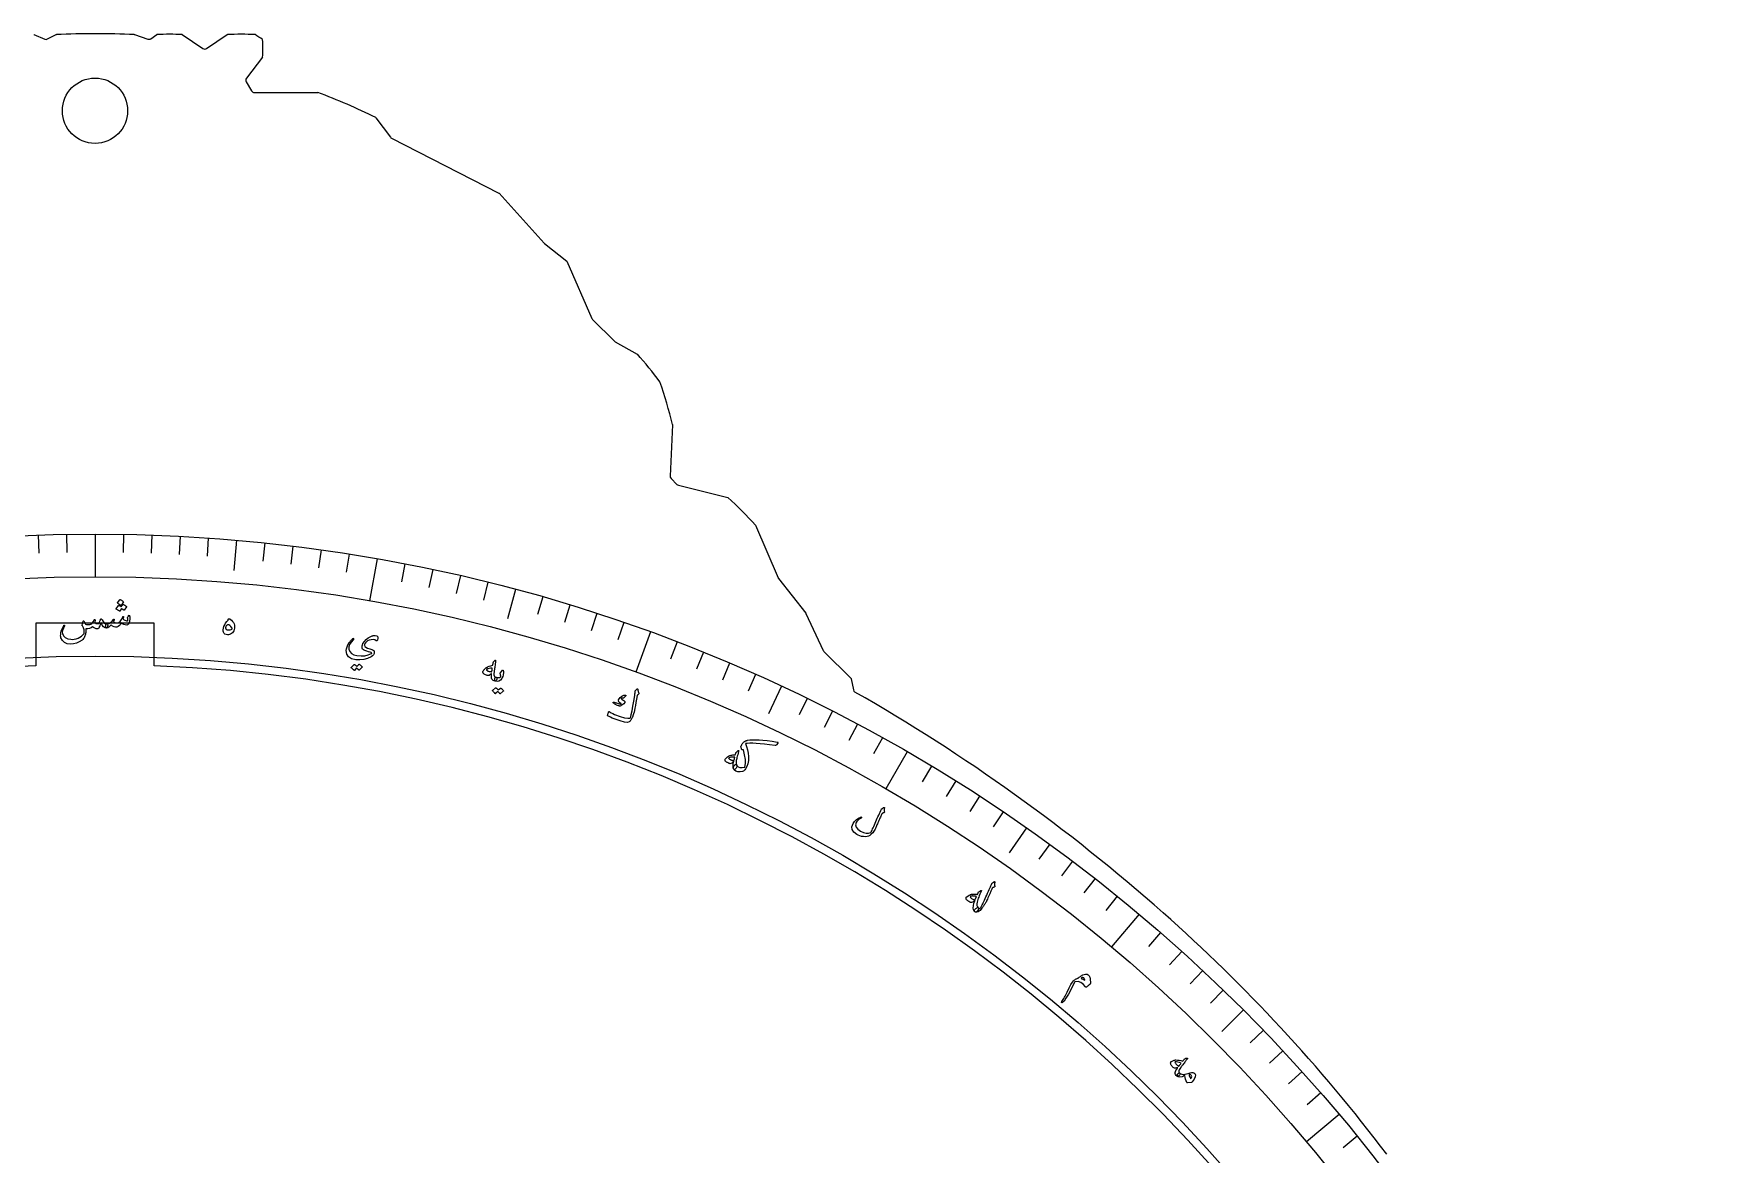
# Model space of a CAD drawing. Header units: millimetres. Extents: x -76 to 76, y -76 to 98.
# Drawn here: x -2.8 to 75.1, y 46.4 to 98.2 of the extents above; entities that cross this region are included whole.
import ezdxf

# ---------------------------------------------------------------- set-up
doc = ezdxf.new("R2010")
doc.units = ezdxf.units.MM
for name, color, linetype in [('CUT_INNER', 6, 'Continuous'), ('CUT_OUTER', 1, 'Continuous'), ('ENGRAVE', 7, 'Continuous'), ('ENGRAVE_FINE', 8, 'Continuous'), ('TEXT', 5, 'Continuous')]:
    doc.layers.add(name, color=color, linetype=linetype)

msp = doc.modelspace()

# ---------------------------------------------------------------- linework, layer by layer
at = {"layer": 'CUT_INNER'}
for points in [[(2.7425, 70.9945), (-2.7425, 70.9945), (-2.7425, 69.0277)], [(2.7425, 69.0277), (2.7425, 70.9945)]]:
    msp.add_lwpolyline(points, dxfattribs=at)
msp.add_circle((0, 94.6813), 1.51, dxfattribs=at)
for centre, radius, start, end in [((0.0001, -0.0002), 69.0824, 92.275255, 358.242372), ((0.0006, 0.0002), 69.0819, 358.241997, 87.725273)]:
    msp.add_arc(centre, radius, start, end, dxfattribs=at)
at = {"layer": 'CUT_OUTER'}
for points in [[(-2.8343, 98.2012), (-2.831, 98.2), (-2.3147, 97.9938)], [(-2.192, 97.9989), (-1.7902, 98.1998), (-1.787, 98.2012)], [(1.818, 98.2011), (1.8219, 98.2001), (2.4468, 97.992)], [(2.5774, 98.0095), (2.8622, 98.1993), (2.8653, 98.2012)], [(4.0279, 98.2012), (4.031, 98.1993), (4.9919, 97.5585)], [(5.1583, 97.5585), (6.1185, 98.1993), (6.1216, 98.2012)], [(7.7499, 97.1542), (7.7479, 97.1514), (6.9992, 96.1888)], [(6.989, 96.0196), (7.2413, 95.5985)], [(7.37, 95.5256), (10.3049, 95.5256), (10.3087, 95.5254)], [(12.9836, 94.3628), (12.9861, 94.3598), (13.6613, 93.4605)], [(13.7129, 93.417), (18.6802, 90.8749), (18.6831, 90.8732), (18.6855, 90.8708), (20.7679, 88.557), (20.7772, 88.5476), (20.7873, 88.539), (21.8203, 87.7356), (21.8231, 87.7331), (21.8248, 87.7298), (22.9754, 85.0844)], [(23.0068, 85.0382), (24.0183, 84.026)], [(24.0516, 84.0009), (25.0772, 83.4315), (25.0802, 83.4296)], [(26.7086, 80.1734), (26.7087, 80.1693), (26.5958, 77.7965)], [(26.6395, 77.6834), (26.912, 77.4108)], [(26.9817, 77.3714), (29.2643, 76.8009), (29.2675, 76.8)], [(30.5464, 75.5203), (30.5479, 75.5171), (31.586, 73.096)], [(31.6059, 73.0625), (32.87, 71.4536), (32.8725, 71.4501), (32.8745, 71.4463), (33.6762, 69.7293)], [(33.706, 69.6867), (34.9637, 68.4282), (34.9662, 68.4256), (34.967, 68.422), (35.0701, 67.9068)]]:
    msp.add_lwpolyline(points, dxfattribs=at)
for centre, radius, start, end in [((0.0149, 59.0629), 39.1797, 87.362204, 92.63603), ((6.7614, 85.2024), 13.0145, 87.182148, 92.817879), ((-2.259, 98.1331), 0.15, 248.22422, 296.565051), ((2.4942, 98.1343), 0.15, 251.583636, 303.690068), ((3.4466, 86.3846), 11.8309, 87.183704, 92.816287), ((5.0751, 97.6833), 0.15, 236.300401, 303.718677), ((5.2259, 94.5604), 4.2411, 53.478201, 59.141933), ((-0.4968, 97.5613), 8.2568, 357.173706, 2.827973), ((7.1177, 96.0967), 0.15, 142.125016, 210.93096), ((7.37, 95.6756), 0.15, 210.93096, 270), ((0.3287, 68.9067), 28.4281, 63.566824, 69.447768), ((13.7813, 93.5505), 0.15, 216.89965, 242.897752), ((23.1129, 85.1442), 0.15, 203.506252, 224.979338), ((24.1244, 84.132), 0.15, 224.979338, 240.962936), ((12.124, 71.768), 17.4315, 36.554515, 41.989886), ((6.6655, 75.3452), 20.6165, 13.544099, 19.272729), ((26.7456, 77.7894), 0.15, 177.275371, 225), ((27.0181, 77.5169), 0.15, 225, 255.968132), ((15.7479, 62.0097), 20.0383, 42.395131, 47.569958), ((31.7238, 73.1552), 0.15, 203.20714, 218.157227), ((33.8121, 69.7927), 0.15, 205.027751, 224.983094), ((35.2172, 67.9362), 0.15, 191.309932, 237.357677), ((-7.0963, -6.2523), 85.2572, 48.504522, 60.306871), ((-1.5249, 0.0279), 76.8619, 37.1459, 48.513491)]:
    msp.add_arc(centre, radius, start, end, dxfattribs=at)
at = {"layer": 'ENGRAVE'}
for points in [[(0, 75.1149), (0, 73.1384)], [(6.5467, 74.8291), (6.4236, 73.4226)], [(13.0436, 73.9738), (12.7003, 72.0272)], [(19.4412, 72.5555), (19.0758, 71.1917)], [(25.6908, 70.585), (25.0148, 68.7276)], [(31.7449, 68.0773), (31.1483, 66.7977)], [(37.5575, 65.0515), (36.5692, 63.3397)], [(43.0842, 61.5306), (42.2744, 60.374)], [(48.283, 57.5414), (47.0124, 56.0272)], [(53.1143, 53.1143), (52.116, 52.116)], [(57.5414, 48.283), (56.0272, 47.0124)]]:
    msp.add_lwpolyline(points, dxfattribs=at)
for radius in [75.1149, 73.1384, 69.4676]:
    msp.add_circle((0, 0), radius, dxfattribs=at)
at = {"layer": 'ENGRAVE_FINE'}
for points in [[(-2.6215, 75.0692), (-2.5919, 74.2226)], [(-1.3109, 75.1035), (-1.2962, 74.2565)], [(1.3109, 75.1035), (1.2962, 74.2565)], [(2.6215, 75.0692), (2.5919, 74.2226)], [(3.9312, 75.012), (3.8869, 74.1661)], [(5.2398, 74.932), (5.1807, 74.0869)], [(7.8517, 74.7035), (7.7631, 73.861)], [(9.1542, 74.5551), (9.051, 73.7143)], [(10.454, 74.3839), (10.3361, 73.5451)], [(11.7506, 74.1902), (11.618, 73.3535)], [(14.3326, 73.7349), (14.171, 72.9033)], [(15.6173, 73.4735), (15.4412, 72.6449)], [(16.8972, 73.1898), (16.7066, 72.3644)], [(18.172, 72.8837), (17.967, 72.0618)], [(20.7045, 72.2051), (20.471, 71.3908)], [(21.9615, 71.8328), (21.7138, 71.0227)], [(23.2118, 71.4386), (22.95, 70.6329)], [(24.455, 71.0226), (24.1792, 70.2216)], [(26.9188, 70.1258), (26.6152, 69.335)], [(28.1386, 69.6454), (27.8212, 68.8599)], [(29.3497, 69.1437), (29.0188, 68.3639)], [(30.552, 68.6209), (30.2075, 67.847)], [(32.9282, 67.5129), (32.5569, 66.7515)], [(34.1015, 66.9279), (33.7169, 66.1731)], [(35.2643, 66.3226), (34.8666, 65.5746)], [(36.4165, 65.697), (36.0058, 64.9561)], [(38.6871, 64.3861), (38.2508, 63.66)], [(39.8049, 63.7011), (39.356, 62.9827)], [(40.9105, 62.9967), (40.4492, 62.2863)], [(42.0037, 62.2731), (41.53, 61.5708)], [(44.1515, 60.7693), (43.6535, 60.0839)], [(45.2053, 59.9895), (44.6955, 59.3129)], [(46.2454, 59.1914), (45.7238, 58.5239)], [(47.2714, 58.3753), (46.7383, 57.717)], [(49.2798, 56.69), (48.7241, 56.0507)], [(50.2617, 55.8213), (49.6949, 55.1918)], [(51.2283, 54.9356), (50.6505, 54.3161)], [(52.1792, 54.0332), (51.5908, 53.4238)], [(54.0332, 52.1792), (53.4238, 51.5908)], [(54.9356, 51.2283), (54.3161, 50.6505)], [(55.8213, 50.2617), (55.1918, 49.6949)], [(56.69, 49.2798), (56.0507, 48.7241)], [(58.3753, 47.2714), (57.717, 46.7383)]]:
    msp.add_lwpolyline(points, dxfattribs=at)
at = {"layer": 'TEXT'}
for points in [[(1.2848, 71.8555), (1.2875, 71.8581), (1.2912, 71.8597), (1.296, 71.8601), (1.3019, 71.8595), (1.3227, 71.8513), (1.3429, 71.8423), (1.3624, 71.8326), (1.3812, 71.8221), (1.3994, 71.8106), (1.4172, 71.7981), (1.4346, 71.7846), (1.4515, 71.77), (1.4548, 71.7656), (1.4561, 71.7609), (1.4556, 71.7561), (1.4533, 71.751), (1.3481, 71.5925), (1.3452, 71.5904), (1.3411, 71.5905), (1.3357, 71.5927), (1.329, 71.5971), (1.3246, 71.6001), (1.3177, 71.6047), (1.3083, 71.6109), (1.2965, 71.6188), (1.2821, 71.6282), (1.2652, 71.6389), (1.2458, 71.651), (1.2239, 71.6644), (1.1476, 71.5474), (1.1438, 71.5446), (1.139, 71.5444), (1.1332, 71.5469), (1.1264, 71.552), (1.1205, 71.5563), (1.1112, 71.5628), (1.0984, 71.5714), (1.0823, 71.5822), (1.0624, 71.5952), (1.0386, 71.6103), (1.0108, 71.6276), (0.9791, 71.6471), (0.9758, 71.6503), (0.9744, 71.6535), (0.9748, 71.6566), (0.9771, 71.6598), (1.0836, 71.8103), (1.0863, 71.8129), (1.0901, 71.8144), (1.0949, 71.8149), (1.1007, 71.8143), (1.1155, 71.8085), (1.1301, 71.8024), (1.1446, 71.7959), (1.1589, 71.7891), (1.173, 71.7816), (1.1866, 71.7736), (1.1999, 71.7648), (1.2127, 71.7554)], [(1.1411, 72.0776), (1.1438, 72.0802), (1.1476, 72.0817), (1.1524, 72.0822), (1.1583, 72.0816), (1.1792, 72.0734), (1.1995, 72.0645), (1.219, 72.0548), (1.2379, 72.0443), (1.2562, 72.0329), (1.2741, 72.0205), (1.2915, 72.007), (1.3086, 71.9924), (1.3128, 71.9872), (1.3148, 71.9822), (1.3147, 71.9776), (1.3125, 71.9733), (1.2073, 71.8147), (1.2035, 71.8118), (1.1987, 71.8116), (1.1929, 71.8141), (1.1861, 71.8192), (1.1801, 71.8236), (1.1708, 71.83), (1.158, 71.8387), (1.1418, 71.8495), (1.1218, 71.8625), (1.0979, 71.8777), (1.0701, 71.895), (1.0382, 71.9144), (1.034, 71.9177), (1.0319, 71.9209), (1.0319, 71.924), (1.0341, 71.9272)], [(0.2481, 71.155), (0.2522, 71.1657), (0.2582, 71.1745), (0.266, 71.1815), (0.2757, 71.1866), (0.2882, 71.1885), (0.3005, 71.1838), (0.3124, 71.1726), (0.3241, 71.1547), (0.3759, 71.0677), (0.4288, 71.0058), (0.4828, 70.9689), (0.538, 70.957), (0.5645, 70.9502), (0.5809, 70.9282), (0.5872, 70.8909), (0.5833, 70.8384), (0.5762, 70.8071), (0.5661, 70.7847), (0.5528, 70.7713), (0.5365, 70.767), (0.4625, 70.7824), (0.3956, 70.8276), (0.336, 70.9024), (0.2834, 71.0071), (0.2791, 71.0164), (0.2745, 71.0192), (0.2696, 71.0154), (0.2644, 71.005), (0.2395, 70.9272), (0.2182, 70.8648), (0.2003, 70.8176), (0.1859, 70.7857), (0.1715, 70.7626), (0.1538, 70.7462), (0.1326, 70.7363), (0.1081, 70.733), (0.0483, 70.7383), (-0.0094, 70.7558), (-0.0651, 70.7857), (-0.1187, 70.828), (-0.179, 70.7749), (-0.2487, 70.7401), (-0.3279, 70.7237), (-0.4166, 70.7256), (-0.4191, 70.6701), (-0.4233, 70.6178), (-0.429, 70.5687), (-0.4363, 70.5227), (-0.4452, 70.4798), (-0.4557, 70.4397), (-0.4677, 70.4026), (-0.4813, 70.3683), (-0.5034, 70.3226), (-0.5308, 70.2808), (-0.5633, 70.243), (-0.601, 70.209), (-0.7255, 70.126), (-0.8545, 70.067), (-0.9884, 70.032), (-1.1273, 70.0209), (-1.2869, 70.0407), (-1.4145, 70.0954), (-1.5104, 70.1852), (-1.5744, 70.3101), (-1.5845, 70.3543), (-1.588, 70.4075), (-1.585, 70.4694), (-1.5753, 70.5403), (-1.5577, 70.6184), (-1.5307, 70.7023), (-1.4943, 70.7919), (-1.4484, 70.8873), (-1.4442, 70.8938), (-1.4397, 70.8985), (-1.4349, 70.9014), (-1.4298, 70.9024), (-1.4229, 70.9019), (-1.4171, 70.9), (-1.4123, 70.8968), (-1.4085, 70.8923), (-1.4061, 70.8869), (-1.4051, 70.8813), (-1.4058, 70.8753), (-1.4081, 70.8691), (-1.4613, 70.7546), (-1.4956, 70.6587), (-1.5112, 70.5814), (-1.5079, 70.5227), (-1.4599, 70.4142), (-1.3776, 70.3322), (-1.261, 70.2765), (-1.11, 70.2471), (-1.0356, 70.2454), (-0.9564, 70.2547), (-0.8723, 70.275), (-0.7834, 70.3064), (-0.6944, 70.348), (-0.6183, 70.3968), (-0.5553, 70.4527), (-0.5053, 70.5159), (-0.4935, 70.5997), (-0.5029, 70.6859), (-0.5336, 70.7747), (-0.5856, 70.8658), (-0.5909, 70.8762), (-0.5937, 70.8864), (-0.5942, 70.8963), (-0.5923, 70.9059), (-0.5452, 71.0816), (-0.5385, 71.0974), (-0.5306, 71.1049), (-0.5217, 71.1039), (-0.5116, 71.0945), (-0.498, 71.069), (-0.4848, 71.0408), (-0.4723, 71.01), (-0.4602, 70.9766), (-0.4382, 70.9481), (-0.3936, 70.9321), (-0.3265, 70.9286), (-0.2368, 70.9375), (-0.1883, 70.9516), (-0.1458, 70.9763), (-0.1094, 71.0119), (-0.0791, 71.0583), (-0.075, 71.0648), (-0.0712, 71.0717), (-0.0676, 71.0791), (-0.0643, 71.0868), (-0.0612, 71.0948), (-0.058, 71.1029), (-0.0549, 71.1111), (-0.0517, 71.1195), (-0.0452, 71.1354), (-0.0385, 71.147), (-0.0315, 71.1544), (-0.0243, 71.1575), (-0.0179, 71.1577), (-0.0116, 71.156), (-0.0053, 71.1524), (0.0011, 71.147), (0.0063, 71.1413), (0.0095, 71.1348), (0.0106, 71.1276), (0.0095, 71.1195), (-0.0116, 71.0583), (-0.0142, 71.0397), (-0.0116, 71.024), (-0.0037, 71.0112), (0.0095, 71.0013), (0.0509, 70.9824), (0.0932, 70.9722), (0.1362, 70.9707), (0.1801, 70.9778), (0.1946, 70.9913), (0.2108, 71.0253), (0.2286, 71.0798), (0.2481, 71.155)], [(1.5681, 71.3536), (1.5728, 71.3567), (1.5782, 71.3555), (1.5843, 71.3501), (1.5911, 71.3404), (1.5983, 71.3241), (1.6034, 71.3011), (1.6066, 71.2711), (1.6078, 71.2344), (1.6075, 71.1927), (1.6043, 71.1521), (1.5983, 71.1127), (1.5894, 71.0743), (1.5643, 70.9999), (1.537, 70.9466), (1.5076, 70.9145), (1.4761, 70.9036), (1.4022, 70.9094), (1.334, 70.9302), (1.2716, 70.9657), (1.2149, 71.0162), (1.1741, 70.9389), (1.1263, 70.8788), (1.0715, 70.836), (1.0097, 70.8104), (0.9451, 70.8055), (0.88, 70.8227), (0.8144, 70.862), (0.7482, 70.9234), (0.6933, 70.8547), (0.6398, 70.8057), (0.5875, 70.7765), (0.5365, 70.767), (0.5263, 70.7729), (0.5167, 70.7904), (0.5078, 70.8195), (0.4994, 70.8602), (0.4965, 70.9003), (0.502, 70.9298), (0.5158, 70.9487), (0.538, 70.957), (0.6353, 70.9783), (0.7207, 71.0203), (0.7944, 71.0833), (0.8563, 71.1672), (0.8597, 71.1718), (0.8633, 71.175), (0.8672, 71.1769), (0.8713, 71.1776), (0.8763, 71.177), (0.8807, 71.1753), (0.8847, 71.1726), (0.888, 71.1689), (0.8899, 71.1575), (0.885, 71.1383), (0.8735, 71.1113), (0.8553, 71.0764), (0.8783, 71.049), (0.9142, 71.0287), (0.9632, 71.0152), (1.0251, 71.0087), (1.1027, 71.0237), (1.1711, 71.0756), (1.2305, 71.1642), (1.281, 71.2896), (1.2835, 71.296), (1.2865, 71.3006), (1.29, 71.3033), (1.2939, 71.3042), (1.2999, 71.3035), (1.305, 71.3019), (1.3093, 71.2991), (1.3128, 71.2954), (1.3154, 71.2901), (1.3169, 71.2847), (1.3173, 71.2795), (1.3167, 71.2742), (1.2939, 71.1859), (1.3182, 71.1636), (1.3475, 71.1437), (1.3819, 71.1264), (1.4213, 71.1117), (1.4598, 71.1018), (1.4891, 71.0992), (1.5094, 71.1039), (1.5206, 71.116), (1.5246, 71.1346), (1.5232, 71.1613), (1.5164, 71.196), (1.5042, 71.2388), (1.5067, 71.2508), (1.5182, 71.2739), (1.5386, 71.3082), (1.5681, 71.3536)], [(6.1719, 71.1903), (6.1908, 71.1971), (6.2114, 71.197), (6.2338, 71.1901), (6.258, 71.1765), (6.317, 71.1291), (6.3656, 71.0768), (6.4039, 71.0196), (6.4319, 70.9574), (6.4493, 70.8937), (6.4558, 70.8296), (6.4514, 70.7652), (6.4361, 70.7005), (6.4137, 70.6422), (6.3855, 70.5911), (6.3513, 70.5472), (6.3112, 70.5104), (6.2671, 70.4818), (6.2211, 70.4627), (6.1729, 70.453), (6.1227, 70.4528), (6.0581, 70.4631), (6.0066, 70.4861), (5.9683, 70.5217), (5.9431, 70.5699), (5.9303, 70.627), (5.9295, 70.6913), (5.9407, 70.7628), (5.9638, 70.8415), (5.9975, 70.9224), (6.0402, 70.9982), (6.0917, 71.069), (6.1522, 71.1348), (6.1544, 71.138), (6.1562, 71.1435), (6.1577, 71.1514), (6.1588, 71.1618), (6.1605, 71.1731), (6.1632, 71.1816), (6.167, 71.1873), (6.1719, 71.1903)], [(6.3321, 70.7205), (6.3419, 70.7307), (6.3443, 70.7448), (6.3395, 70.7628), (6.3273, 70.7845), (6.2833, 70.842), (6.2391, 70.8835), (6.1949, 70.9091), (6.1505, 70.9188), (6.1289, 70.9168), (6.1082, 70.9071), (6.0884, 70.8896), (6.0695, 70.8643), (6.0538, 70.8366), (6.0434, 70.812), (6.0382, 70.7903), (6.0383, 70.7716), (6.0501, 70.7363), (6.0732, 70.7098), (6.1076, 70.6921), (6.1533, 70.6833), (6.2046, 70.6821), (6.2515, 70.6879), (6.294, 70.7007), (6.3321, 70.7205)], [(12.9968, 70.1839), (12.9335, 70.2188), (12.8584, 70.2335), (12.7716, 70.2281), (12.673, 70.2023), (12.6081, 70.1724), (12.5515, 70.133), (12.5032, 70.084), (12.4631, 70.0254), (12.458, 70.0132), (12.4554, 70), (12.4552, 69.9858), (12.4576, 69.9706), (12.4827, 69.9203), (12.5319, 69.8769), (12.6053, 69.8404), (12.7029, 69.8106), (12.7993, 69.7822), (12.8672, 69.7499), (12.9066, 69.7141), (12.9175, 69.6746), (12.9054, 69.5985), (12.878, 69.5337), (12.8355, 69.4804), (12.7778, 69.4384), (12.6052, 69.3609), (12.428, 69.3126), (12.246, 69.2934), (12.059, 69.3033), (11.8613, 69.3518), (11.7219, 69.4382), (11.6405, 69.5627), (11.6172, 69.7255), (11.6285, 69.8109), (11.656, 69.901), (11.6999, 69.9959), (11.7601, 70.0955), (11.7799, 70.1227), (11.7998, 70.1488), (11.82, 70.1738), (11.8404, 70.1976), (11.8612, 70.2205), (11.8826, 70.2425), (11.9044, 70.2635), (11.9268, 70.2837), (11.9383, 70.2916), (11.9479, 70.294), (11.9554, 70.2909), (11.9609, 70.2822), (11.9631, 70.2722), (11.9624, 70.2626), (11.9588, 70.2536), (11.9524, 70.2451), (11.8434, 70.1217), (11.7718, 70.0058), (11.7373, 69.8976), (11.7398, 69.797), (11.7833, 69.6842), (11.8602, 69.5968), (11.9704, 69.5345), (12.114, 69.4973), (12.3032, 69.4795), (12.4781, 69.4881), (12.6389, 69.5233), (12.7856, 69.5851), (12.7948, 69.591), (12.7991, 69.5977), (12.7985, 69.6053), (12.793, 69.6138), (12.7677, 69.6324), (12.7217, 69.6527), (12.6548, 69.6745), (12.567, 69.6979), (12.4784, 69.7254), (12.413, 69.7588), (12.3707, 69.7982), (12.3516, 69.8436), (12.3479, 69.8937), (12.3535, 69.9446), (12.3682, 69.9963), (12.3922, 70.0487), (12.4578, 70.1485), (12.5399, 70.2364), (12.6387, 70.3124), (12.7541, 70.3765), (12.7844, 70.3911), (12.8134, 70.4033), (12.8412, 70.413), (12.8678, 70.4202), (12.893, 70.4251), (12.9167, 70.4279), (12.9389, 70.4285), (12.9597, 70.4269), (13.038, 70.4048), (13.0804, 70.3611), (13.0869, 70.2959), (13.0575, 70.2091), (13.0434, 70.1869), (13.0286, 70.1753), (13.0131, 70.1743), (12.9968, 70.1839)], [(12.2014, 69.0897), (12.2044, 69.0918), (12.2083, 69.0927), (12.213, 69.0924), (12.2185, 69.0909), (12.2374, 69.0797), (12.2554, 69.0678), (12.2726, 69.0552), (12.2891, 69.0419), (12.3049, 69.0279), (12.3201, 69.0128), (12.3347, 68.9968), (12.3488, 68.9798), (12.3512, 68.9749), (12.3518, 68.9701), (12.3506, 68.9654), (12.3475, 68.9607), (12.2212, 68.8202), (12.2182, 68.8186), (12.2142, 68.8193), (12.2093, 68.8223), (12.2036, 68.8277), (12.1998, 68.8323), (12.1934, 68.8388), (12.1845, 68.8473), (12.1731, 68.8577), (12.159, 68.8702), (12.1421, 68.8849), (12.1224, 68.9018), (12.0999, 68.921), (12.0008, 68.8119), (11.9966, 68.8087), (11.9918, 68.8086), (11.9865, 68.8115), (11.9807, 68.8175), (11.9757, 68.8227), (11.9677, 68.8305), (11.9568, 68.8409), (11.9429, 68.8541), (11.9258, 68.8699), (11.9052, 68.8885), (11.8811, 68.9098), (11.8535, 68.9338), (11.8509, 68.9375), (11.85, 68.9408), (11.8509, 68.9439), (11.8536, 68.9466), (11.9802, 69.0812), (11.9832, 69.0834), (11.9871, 69.0843), (11.9918, 69.084), (11.9973, 69.0825), (12.0135, 69.0739), (12.029, 69.0644), (12.0438, 69.0541), (12.058, 69.043), (12.0715, 69.0312), (12.0844, 69.0188), (12.0966, 69.0059), (12.1082, 68.9924)], [(18.4977, 69.2687), (18.5132, 69.2782), (18.5231, 69.2772), (18.5275, 69.2656), (18.5262, 69.2436), (18.5243, 69.2306), (18.5218, 69.2125), (18.5188, 69.1894), (18.5152, 69.1613), (18.5109, 69.1279), (18.5057, 69.0889), (18.4996, 69.0445), (18.4925, 68.9947), (18.4856, 68.9456), (18.4794, 68.9017), (18.4739, 68.863), (18.469, 68.8293), (18.4649, 68.801), (18.4616, 68.7781), (18.459, 68.7605), (18.4571, 68.7484), (18.4476, 68.6712), (18.4471, 68.6095), (18.4557, 68.563), (18.4732, 68.5319), (18.4876, 68.5178), (18.5065, 68.506), (18.5299, 68.4965), (18.5577, 68.4894), (18.5733, 68.4823), (18.5837, 68.4709), (18.5889, 68.4551), (18.5887, 68.4351), (18.5844, 68.412), (18.5774, 68.3894), (18.5679, 68.3673), (18.5557, 68.3456), (18.5428, 68.3277), (18.5306, 68.3152), (18.519, 68.3079), (18.508, 68.306), (18.455, 68.3209), (18.4119, 68.3429), (18.3786, 68.3721), (18.355, 68.4085), (18.3399, 68.4567), (18.3328, 68.5166), (18.3338, 68.5884), (18.3427, 68.6719), (18.3009, 68.6307), (18.2614, 68.6001), (18.2242, 68.5801), (18.1893, 68.5707), (18.1631, 68.5709), (18.1336, 68.5762), (18.1008, 68.5863), (18.0646, 68.6015), (18.0274, 68.6208), (17.9969, 68.64), (17.9732, 68.659), (17.9563, 68.6779), (17.9441, 68.699), (17.9377, 68.7193), (17.9371, 68.739), (17.9423, 68.758), (17.9532, 68.7805), (17.9681, 68.8047), (17.987, 68.8306), (18.0099, 68.8581), (18.0345, 68.8854), (18.0554, 68.9068), (18.0726, 68.9224), (18.0861, 68.9321), (18.1561, 68.9677), (18.2306, 68.9988), (18.3094, 69.0255), (18.3926, 69.0476), (18.4003, 69.0875), (18.4074, 69.1218), (18.4138, 69.1505), (18.4196, 69.1737), (18.4259, 69.1928), (18.434, 69.2092), (18.4438, 69.223), (18.4555, 69.2341)], [(18.3738, 68.9193), (18.2929, 68.9136), (18.2217, 68.8991), (18.1603, 68.8755), (18.1086, 68.8432), (18.1044, 68.838), (18.1031, 68.8326), (18.1048, 68.827), (18.1094, 68.8211), (18.1283, 68.8064), (18.1495, 68.7934), (18.1732, 68.782), (18.1991, 68.7723), (18.2274, 68.7644), (18.2581, 68.7581), (18.2912, 68.7534), (18.3266, 68.7505), (18.3322, 68.7508), (18.3385, 68.7522), (18.3454, 68.7549), (18.3528, 68.7588), (18.3561, 68.7758), (18.3591, 68.7937), (18.362, 68.8125), (18.3647, 68.8321), (18.3673, 68.8526), (18.3696, 68.874), (18.3718, 68.8962), (18.3738, 68.9193)], [(18.7468, 68.7028), (18.8385, 68.8134), (18.8507, 68.825), (18.861, 68.8275), (18.8694, 68.821), (18.8758, 68.8054), (18.8836, 68.7619), (18.8868, 68.7178), (18.8855, 68.6732), (18.8797, 68.628), (18.8691, 68.5822), (18.8536, 68.5353), (18.8332, 68.4875), (18.8079, 68.4386), (18.7504, 68.3606), (18.6812, 68.3125), (18.6004, 68.2943), (18.508, 68.306), (18.4995, 68.3153), (18.4942, 68.3376), (18.4922, 68.373), (18.4935, 68.4215), (18.4969, 68.4467), (18.503, 68.4665), (18.5116, 68.481), (18.523, 68.4901), (18.5307, 68.4926), (18.5391, 68.4934), (18.5481, 68.4923), (18.5577, 68.4894), (18.6144, 68.4759), (18.6664, 68.4741), (18.7137, 68.4839), (18.7563, 68.5053), (18.7585, 68.5073), (18.7599, 68.5104), (18.7605, 68.5145), (18.7602, 68.5196), (18.7601, 68.5506), (18.7563, 68.5831), (18.7488, 68.6171), (18.7376, 68.6528), (18.7343, 68.666), (18.7348, 68.6787), (18.739, 68.691), (18.7468, 68.7028)], [(18.7464, 67.9935), (18.7496, 67.9953), (18.7535, 67.9959), (18.7582, 67.9951), (18.7636, 67.9931), (18.7814, 67.9801), (18.7984, 67.9665), (18.8145, 67.9523), (18.8297, 67.9376), (18.8442, 67.9221), (18.858, 67.9056), (18.8712, 67.8883), (18.8836, 67.87), (18.8856, 67.8649), (18.8858, 67.8601), (18.8841, 67.8555), (18.8806, 67.8511), (18.7411, 67.7233), (18.7379, 67.722), (18.734, 67.7231), (18.7294, 67.7265), (18.7241, 67.7324), (18.7208, 67.7373), (18.715, 67.7445), (18.7069, 67.7538), (18.6964, 67.7652), (18.6835, 67.779), (18.6679, 67.7952), (18.6498, 67.814), (18.6291, 67.8352), (18.5198, 67.736), (18.5152, 67.7333), (18.5105, 67.7336), (18.5055, 67.737), (18.5002, 67.7435), (18.4957, 67.7491), (18.4884, 67.7577), (18.4785, 67.7692), (18.4658, 67.7836), (18.4501, 67.801), (18.4312, 67.8214), (18.4091, 67.8449), (18.3838, 67.8715), (18.3814, 67.8754), (18.3809, 67.8788), (18.3821, 67.8818), (18.3851, 67.8843), (18.5242, 68.0062), (18.5275, 68.008), (18.5314, 68.0086), (18.5361, 68.0079), (18.5415, 68.0059), (18.5569, 67.9957), (18.5715, 67.9848), (18.5854, 67.9731), (18.5985, 67.9607), (18.611, 67.9477), (18.6227, 67.9341), (18.6337, 67.9201), (18.6441, 67.9055)], [(25.0991, 67.9318), (25.1025, 67.9064), (25.1069, 67.8819), (25.1122, 67.8583), (25.1185, 67.8357), (25.1257, 67.814), (25.1341, 67.793), (25.1437, 67.7729), (25.1544, 67.7537), (25.1576, 67.7439), (25.1564, 67.7344), (25.1507, 67.7251), (25.1404, 67.7161), (25.0823, 67.6701), (25.0764, 67.665), (25.0718, 67.6605), (25.0687, 67.6566), (25.0669, 67.6533), (25.0403, 67.4805), (25.0151, 67.3248), (24.9912, 67.1862), (24.9688, 67.0646), (24.9478, 66.9603), (24.9281, 66.8733), (24.9098, 66.8038), (24.8928, 66.7516), (24.8567, 66.6546), (24.8435, 66.6245), (24.8288, 66.5949), (24.8125, 66.5656), (24.7948, 66.5368), (24.7754, 66.5085), (24.7542, 66.4807), (24.7313, 66.4534), (24.7066, 66.4266), (24.6298, 66.4018), (24.4872, 66.4183), (24.2788, 66.4759), (24.004, 66.5737), (23.9194, 66.6075), (23.8419, 66.6409), (23.7714, 66.674), (23.7081, 66.7066), (23.7029, 66.7114), (23.7, 66.7167), (23.6992, 66.7228), (23.7006, 66.7294), (23.7096, 66.7605), (23.718, 66.7888), (23.7258, 66.8141), (23.7331, 66.8366), (23.7398, 66.8565), (23.7461, 66.874), (23.7519, 66.8892), (23.7574, 66.902), (23.7608, 66.909), (23.7649, 66.9122), (23.7696, 66.9115), (23.7748, 66.907), (23.8162, 66.8764), (23.8723, 66.8448), (23.943, 66.812), (24.0285, 66.7781), (24.2866, 66.6848), (24.4927, 66.6233), (24.6471, 66.5941), (24.7499, 66.5975), (24.7722, 66.6578), (24.8006, 66.7718), (24.8351, 66.9396), (24.8755, 67.1612), (24.914, 67.3838), (24.9424, 67.5524), (24.9606, 67.6671), (24.9689, 67.7278), (24.9706, 67.7446), (24.9723, 67.7603), (24.9738, 67.7749), (24.9752, 67.7884), (24.9765, 67.8008), (24.9775, 67.8118), (24.9784, 67.8215), (24.979, 67.8298), (24.9816, 67.8476), (24.9869, 67.8635), (24.9949, 67.8775), (25.0057, 67.8897), (25.0717, 67.9509), (25.0768, 67.9548), (25.0814, 67.9569), (25.0856, 67.9572), (25.0895, 67.9556), (25.0933, 67.9512), (25.0962, 67.9458), (25.0981, 67.9393), (25.0991, 67.9318)], [(24.5437, 67.6674), (24.5473, 67.6656), (24.55, 67.6629), (24.5519, 67.6594), (24.5529, 67.6551), (24.5525, 67.6517), (24.5515, 67.6483), (24.55, 67.6448), (24.5478, 67.6412), (24.4675, 67.5513), (24.4585, 67.5425), (24.4502, 67.5362), (24.4425, 67.5326), (24.4354, 67.5315), (24.4077, 67.5335), (24.3829, 67.5319), (24.3611, 67.5267), (24.3422, 67.518), (24.3369, 67.5118), (24.3379, 67.5027), (24.3452, 67.4908), (24.3588, 67.4761), (24.3686, 67.4682), (24.3789, 67.4604), (24.3896, 67.4527), (24.4008, 67.4452), (24.4126, 67.4377), (24.4251, 67.4302), (24.4383, 67.4228), (24.4523, 67.4153), (24.4954, 67.3759), (24.496, 67.327), (24.4541, 67.2685), (24.3698, 67.2004), (24.3387, 67.1823), (24.3102, 67.1698), (24.2843, 67.1627), (24.2609, 67.1612), (24.2371, 67.1646), (24.2058, 67.1738), (24.167, 67.1888), (24.1206, 67.2095), (24.0972, 67.2205), (24.0752, 67.2319), (24.0548, 67.2436), (24.0359, 67.2555), (24.0183, 67.2674), (24.002, 67.2788), (23.9869, 67.2898), (23.9731, 67.3004), (23.9654, 67.3091), (23.9607, 67.3177), (23.959, 67.326), (23.9603, 67.334), (23.9643, 67.3414), (23.9701, 67.3457), (23.9775, 67.3468), (23.9867, 67.3448), (24.0152, 67.3368), (24.0474, 67.3271), (24.0832, 67.3158), (24.1226, 67.303), (24.1963, 67.2789), (24.2547, 67.2628), (24.298, 67.2546), (24.3262, 67.2544), (24.3303, 67.2556), (24.3331, 67.258), (24.3348, 67.2618), (24.3352, 67.2668), (24.3345, 67.2703), (24.3322, 67.2741), (24.3283, 67.2782), (24.3228, 67.2825), (24.2699, 67.3174), (24.2482, 67.333), (24.2307, 67.3494), (24.2174, 67.3666), (24.2083, 67.3844), (24.2021, 67.4037), (24.2008, 67.4219), (24.2045, 67.4388), (24.2131, 67.4545), (24.29, 67.5536), (24.3707, 67.6222), (24.4553, 67.6601), (24.5437, 67.6674)], [(31.5542, 65.4988), (31.5755, 65.4927), (31.5856, 65.4819), (31.5843, 65.4662), (31.5717, 65.4458), (31.51, 65.3724), (31.4932, 65.3541), (31.4772, 65.3414), (31.462, 65.334), (31.4476, 65.3321), (31.1956, 65.3665), (30.9665, 65.3943), (30.7603, 65.4156), (30.5771, 65.4307), (30.4169, 65.4395), (30.2799, 65.4417), (30.166, 65.4375), (30.0753, 65.4271), (30.1306, 65.2854), (30.1723, 65.1381), (30.2005, 64.9854), (30.2153, 64.8271), (30.2139, 64.6512), (30.1923, 64.4976), (30.1506, 64.3662), (30.0889, 64.2569), (30.0522, 64.212), (30.0169, 64.1775), (29.983, 64.1534), (29.9506, 64.1397), (29.8331, 64.12), (29.7301, 64.1236), (29.6415, 64.1506), (29.5672, 64.2011), (29.541, 64.235), (29.5288, 64.2758), (29.5307, 64.3234), (29.5468, 64.3779), (29.5659, 64.4185), (29.5866, 64.4456), (29.6089, 64.4592), (29.6328, 64.4592), (29.6425, 64.4542), (29.6535, 64.445), (29.6658, 64.4318), (29.6794, 64.4145), (29.7411, 64.3555), (29.8238, 64.3233), (29.9277, 64.3178), (30.0529, 64.339), (30.0786, 64.5031), (30.0756, 64.6901), (30.0436, 64.9), (29.9823, 65.1329), (29.9795, 65.1374), (29.9756, 65.14), (29.9704, 65.1405), (29.964, 65.1389), (29.9348, 65.1314), (29.9282, 65.1302), (29.9226, 65.1318), (29.918, 65.1361), (29.9144, 65.1431), (29.869, 65.2894), (29.8705, 65.2983), (29.878, 65.3166), (29.8915, 65.3444), (29.9112, 65.3815), (29.9334, 65.4204), (29.9537, 65.4515), (29.9723, 65.4746), (29.989, 65.4899), (30.0138, 65.5077), (30.0382, 65.5237), (30.0623, 65.5378), (30.0859, 65.55), (30.1092, 65.5605), (30.1322, 65.5694), (30.1549, 65.5767), (30.1774, 65.5823), (30.2802, 65.5966), (30.4029, 65.6041), (30.5453, 65.6046), (30.7075, 65.5982), (30.8895, 65.5845), (31.0913, 65.5635), (31.3128, 65.535), (31.5542, 65.4988)], [(29.6794, 64.4145), (29.6877, 64.3876), (29.6847, 64.3569), (29.6703, 64.3223), (29.6447, 64.284), (29.6095, 64.244), (29.581, 64.221), (29.5591, 64.2149), (29.5439, 64.2258), (29.5179, 64.2931), (29.5097, 64.3815), (29.5195, 64.491), (29.5473, 64.6215), (29.4945, 64.5615), (29.4484, 64.5204), (29.409, 64.4984), (29.3763, 64.4953), (29.3612, 64.4991), (29.3453, 64.5042), (29.3288, 64.5104), (29.3114, 64.5178), (29.2933, 64.5262), (29.2745, 64.5352), (29.255, 64.5448), (29.2347, 64.5549), (29.1999, 64.5749), (29.1733, 64.5926), (29.1549, 64.608), (29.1446, 64.6212), (29.1357, 64.6505), (29.1338, 64.6764), (29.139, 64.6988), (29.1513, 64.7178), (29.2089, 64.7732), (29.2564, 64.8151), (29.2939, 64.8437), (29.3213, 64.8588), (29.3539, 64.8701), (29.3874, 64.8799), (29.4218, 64.8881), (29.4571, 64.8947), (29.4935, 64.8997), (29.5315, 64.9032), (29.571, 64.9051), (29.6119, 64.9054), (29.6364, 64.9847), (29.6416, 65.0011), (29.6479, 65.0149), (29.6553, 65.0261), (29.6639, 65.0348), (29.7439, 65.1028), (29.7573, 65.1096), (29.765, 65.1053), (29.767, 65.09), (29.7634, 65.0637), (29.741, 64.9847), (29.7209, 64.9122), (29.7031, 64.8459), (29.6876, 64.786), (29.6747, 64.7325), (29.6647, 64.6853), (29.6576, 64.6445), (29.6534, 64.6101), (29.6509, 64.551), (29.6544, 64.4987), (29.6639, 64.4532), (29.6794, 64.4145)], [(29.5883, 64.7978), (29.4978, 64.8057), (29.4199, 64.8014), (29.3549, 64.7848), (29.3026, 64.756), (29.3128, 64.7398), (29.3279, 64.7237), (29.348, 64.7076), (29.373, 64.6916), (29.3881, 64.684), (29.4036, 64.6769), (29.4195, 64.6703), (29.4358, 64.6642), (29.4526, 64.659), (29.47, 64.6548), (29.488, 64.6515), (29.5067, 64.6494), (29.531, 64.6531), (29.5508, 64.6698), (29.5662, 64.6997), (29.5771, 64.7426), (29.5804, 64.7631), (29.5833, 64.7792), (29.586, 64.7907), (29.5883, 64.7978)], [(36.4698, 62.4742), (36.4763, 62.4779), (36.4828, 62.4795), (36.4893, 62.4789), (36.4958, 62.4762), (36.5012, 62.4716), (36.5045, 62.4656), (36.5057, 62.458), (36.5048, 62.4489), (36.4976, 62.397), (36.4948, 62.3502), (36.4965, 62.3083), (36.5027, 62.2715), (36.5037, 62.259), (36.4994, 62.2478), (36.4899, 62.2377), (36.4753, 62.2289), (36.4671, 62.2252), (36.4593, 62.2217), (36.4519, 62.2183), (36.4448, 62.2149), (36.4381, 62.2118), (36.432, 62.209), (36.4263, 62.2065), (36.4212, 62.2043), (36.4122, 62.2), (36.4038, 62.1936), (36.396, 62.1851), (36.3888, 62.1743), (36.3725, 62.1415), (36.3553, 62.1055), (36.3371, 62.0662), (36.3179, 62.0237), (36.2977, 61.978), (36.2762, 61.9292), (36.2535, 61.8773), (36.2295, 61.8222), (36.2064, 61.7669), (36.1843, 61.7151), (36.1631, 61.6668), (36.1429, 61.6221), (36.1238, 61.5807), (36.1058, 61.5426), (36.0889, 61.5076), (36.0731, 61.4758), (36.0224, 61.3839), (35.9647, 61.3025), (35.9001, 61.2316), (35.8285, 61.1712), (35.7761, 61.1418), (35.7115, 61.1241), (35.6346, 61.1181), (35.5454, 61.1238), (35.454, 61.1386), (35.3719, 61.1591), (35.2993, 61.1853), (35.2361, 61.2173), (35.0947, 61.3268), (35.0179, 61.4482), (35.0057, 61.5817), (35.0583, 61.7276), (35.1226, 61.8221), (35.2037, 61.9043), (35.3015, 61.9742), (35.4163, 62.0316), (35.4241, 62.0343), (35.4309, 62.0348), (35.4368, 62.0331), (35.4418, 62.0292), (35.4463, 62.0238), (35.449, 62.0184), (35.45, 62.0131), (35.4491, 62.008), (35.4467, 62.001), (35.443, 61.9951), (35.438, 61.9902), (35.4318, 61.9863), (35.3429, 61.9284), (35.274, 61.8752), (35.2252, 61.8266), (35.1964, 61.7827), (35.1711, 61.6672), (35.1979, 61.5612), (35.2769, 61.4644), (35.4079, 61.3767), (35.5384, 61.319), (35.6606, 61.2894), (35.7747, 61.2879), (35.8806, 61.3144), (35.8979, 61.3471), (35.9172, 61.3857), (35.9386, 61.4303), (35.9621, 61.4808), (35.9877, 61.5375), (36.0152, 61.6005), (36.0448, 61.6698), (36.0763, 61.7455), (36.1097, 61.8231), (36.1428, 61.8993), (36.1757, 61.974), (36.2083, 62.0474), (36.2409, 62.1194), (36.2734, 62.1897), (36.306, 62.2586), (36.3386, 62.3259), (36.3674, 62.3922), (36.3718, 62.3991), (36.3767, 62.4051), (36.382, 62.4103), (36.3878, 62.4145)], [(40.7931, 58.1025), (40.7786, 58.0191), (40.7826, 57.9467), (40.8053, 57.8853), (40.8466, 57.835), (40.8575, 57.8206), (40.8616, 57.8025), (40.8589, 57.7808), (40.8495, 57.7554), (40.843, 57.743), (40.8359, 57.7308), (40.8282, 57.7186), (40.82, 57.7064), (40.811, 57.6947), (40.8012, 57.6835), (40.7905, 57.673), (40.779, 57.663), (40.7586, 57.6477), (40.7409, 57.6382), (40.7261, 57.6345), (40.7141, 57.6365), (40.6856, 57.6567), (40.6617, 57.6812), (40.6426, 57.7102), (40.6282, 57.7436), (40.6147, 57.8287), (40.6216, 57.9295), (40.6489, 58.0458), (40.6967, 58.1778), (40.6339, 58.1239), (40.5806, 58.0889), (40.5369, 58.0731), (40.5027, 58.0764), (40.4877, 58.0833), (40.4723, 58.0912), (40.4564, 58.1), (40.4401, 58.1097), (40.4232, 58.1205), (40.4057, 58.1324), (40.3874, 58.1454), (40.3685, 58.1595), (40.3346, 58.1865), (40.3097, 58.2092), (40.2939, 58.2275), (40.2873, 58.2414), (40.282, 58.2724), (40.2841, 58.2988), (40.2937, 58.3207), (40.3107, 58.3382), (40.3753, 58.3847), (40.4275, 58.4192), (40.4673, 58.4417), (40.4947, 58.4523), (40.5268, 58.4592), (40.5608, 58.4643), (40.5967, 58.4673), (40.6344, 58.4684), (40.674, 58.4676), (40.7155, 58.4647), (40.7589, 58.4599), (40.8041, 58.4531), (40.842, 58.5297), (40.847, 58.5386), (40.8517, 58.5468), (40.856, 58.5542), (40.86, 58.5609), (40.8638, 58.5668), (40.8677, 58.5716), (40.8717, 58.5754), (40.8759, 58.5782), (40.9674, 58.6352), (40.9821, 58.6411), (40.9891, 58.6356), (40.9884, 58.6187), (40.9801, 58.5903), (40.9485, 58.5238), (40.9194, 58.4588), (40.8928, 58.3953), (40.8686, 58.3333), (40.8467, 58.2729), (40.8268, 58.2143), (40.809, 58.1575), (40.7931, 58.1025)], [(41.5707, 59.0349), (41.5798, 59.0409), (41.5882, 59.0439), (41.5961, 59.0436), (41.6034, 59.0403), (41.6085, 59.0352), (41.6116, 59.0287), (41.6127, 59.0207), (41.6117, 59.0112), (41.6025, 58.9652), (41.5993, 58.9211), (41.6019, 58.879), (41.6105, 58.8388), (41.6115, 58.8231), (41.6069, 58.8097), (41.5968, 58.7986), (41.5811, 58.7898), (41.5718, 58.786), (41.5624, 58.7823), (41.5529, 58.7787), (41.5433, 58.7751), (41.5337, 58.7716), (41.5241, 58.768), (41.5147, 58.7643), (41.5055, 58.7605), (41.4946, 58.7431), (41.4698, 58.6906), (41.431, 58.6032), (41.3781, 58.4807), (41.3491, 58.4134), (41.3216, 58.3503), (41.2954, 58.2916), (41.2707, 58.2372), (41.2474, 58.1874), (41.2254, 58.1422), (41.2048, 58.1017), (41.1856, 58.0659), (41.1667, 58.0327), (41.1472, 58), (41.127, 57.9677), (41.1062, 57.9358), (41.0847, 57.9044), (41.0623, 57.8731), (41.0392, 57.8421), (41.0153, 57.8113), (40.9279, 57.7133), (40.8488, 57.6518), (40.7779, 57.6268), (40.7153, 57.6382), (40.6916, 57.654), (40.6777, 57.6738), (40.6736, 57.6977), (40.6795, 57.7255), (40.6925, 57.754), (40.7099, 57.7796), (40.7318, 57.8025), (40.7581, 57.8225), (40.7859, 57.8386), (40.8096, 57.8463), (40.8293, 57.8455), (40.8449, 57.8362), (40.8558, 57.8274), (40.8655, 57.8194), (40.8741, 57.8124), (40.8817, 57.8064), (40.8884, 57.8014), (40.8945, 57.7976), (40.9, 57.7951), (40.9049, 57.7938), (40.9308, 57.814), (40.961, 57.8511), (40.9955, 57.9053), (41.0343, 57.9765), (41.056, 58.0197), (41.0802, 58.0697), (41.107, 58.1265), (41.1362, 58.1901), (41.1682, 58.2606), (41.203, 58.3378), (41.2407, 58.422), (41.2812, 58.513), (41.3206, 58.6021), (41.3551, 58.6805), (41.3845, 58.7482), (41.409, 58.8052), (41.4287, 58.8514), (41.4436, 58.8868), (41.4538, 58.9112), (41.4593, 58.9248), (41.4677, 58.9417), (41.4792, 58.9579), (41.494, 58.9735), (41.5119, 58.9885), (41.5217, 58.9954), (41.5309, 59.0019), (41.5393, 59.0082), (41.547, 59.0141), (41.554, 59.0198), (41.5603, 59.0251), (41.5659, 59.0301), (41.5707, 59.0349)], [(40.7586, 58.351), (40.7437, 58.356), (40.728, 58.3608), (40.7116, 58.3654), (40.6945, 58.37), (40.6766, 58.374), (40.6576, 58.377), (40.6377, 58.3791), (40.6168, 58.3803), (40.5963, 58.3813), (40.5762, 58.3809), (40.5565, 58.3794), (40.5372, 58.3766), (40.5184, 58.3724), (40.5003, 58.3668), (40.4828, 58.3599), (40.4659, 58.3515), (40.4929, 58.3062), (40.5339, 58.2676), (40.5888, 58.2356), (40.6577, 58.2103), (40.6712, 58.2103), (40.685, 58.2163), (40.6991, 58.2282), (40.7135, 58.246)], [(45.4632, 54.581), (45.4892, 54.6032), (45.5158, 54.6247), (45.543, 54.6456), (45.5709, 54.6657), (45.5994, 54.6848), (45.6287, 54.7024), (45.6586, 54.7186), (45.6892, 54.7334), (45.7492, 54.7564), (45.802, 54.7692), (45.8476, 54.7718), (45.8861, 54.7641), (45.9322, 54.7374), (45.9696, 54.6921), (45.9982, 54.6281), (46.018, 54.5457), (46.022, 54.5212), (46.0252, 54.4968), (46.0277, 54.4722), (46.0294, 54.4476), (46.0305, 54.4229), (46.031, 54.3979), (46.0309, 54.3727), (46.0304, 54.3472), (46.0292, 54.3332), (46.0262, 54.321), (46.0213, 54.3108), (46.0146, 54.3025), (45.9813, 54.2742), (45.9514, 54.2491), (45.9249, 54.2272), (45.9018, 54.2085), (45.8824, 54.1931), (45.8671, 54.1814), (45.856, 54.1733), (45.8489, 54.1689), (45.8379, 54.1654), (45.8278, 54.1659), (45.8188, 54.1705), (45.8107, 54.1791), (45.7008, 54.3018), (45.5836, 54.3826), (45.4593, 54.4216), (45.328, 54.4187), (45.3159, 54.4151), (45.306, 54.4096), (45.2984, 54.4022), (45.2929, 54.393), (45.2303, 54.26), (45.1626, 54.1237), (45.0898, 53.984), (45.012, 53.8409), (44.9019, 53.6529), (44.8139, 53.5248), (44.7483, 53.4565), (44.7051, 53.4479), (44.6982, 53.4572), (44.6977, 53.4706), (44.7039, 53.4882), (44.7165, 53.5099), (44.7458, 53.5529), (44.7751, 53.5986), (44.8043, 53.6471), (44.8334, 53.6984), (44.8626, 53.7523), (44.892, 53.8083), (44.9216, 53.8667), (44.9513, 53.9273), (45.0509, 54.1307), (45.1349, 54.2875), (45.2036, 54.3978), (45.2569, 54.4614), (45.2862, 54.4873), (45.3146, 54.5099), (45.3423, 54.5292), (45.3691, 54.5453), (45.3947, 54.5583), (45.419, 54.5686), (45.4418, 54.5762), (45.4632, 54.581)], [(45.5974, 54.5707), (45.6176, 54.5644), (45.6382, 54.5569), (45.6591, 54.5483), (45.6805, 54.5384), (45.7021, 54.5274), (45.7239, 54.5154), (45.7459, 54.5024), (45.768, 54.4884), (45.7579, 54.5332), (45.7454, 54.5673), (45.7304, 54.5908), (45.7129, 54.6035), (45.6852, 54.6103), (45.6568, 54.6071), (45.6275, 54.5939), (45.5974, 54.5707)], [(50.5038, 50.8889), (50.522, 50.8895), (50.5301, 50.8837), (50.5281, 50.8715), (50.5161, 50.8529), (50.5079, 50.8426), (50.4967, 50.8282), (50.4826, 50.8097), (50.4656, 50.787), (50.4452, 50.7602), (50.4214, 50.729), (50.3939, 50.6935), (50.363, 50.6538), (50.3326, 50.6147), (50.3054, 50.5797), (50.2813, 50.5488), (50.2604, 50.522), (50.2427, 50.4995), (50.2284, 50.4813), (50.2174, 50.4673), (50.2098, 50.4577), (50.1632, 50.3955), (50.132, 50.3422), (50.1163, 50.2977), (50.116, 50.262), (50.1215, 50.2425), (50.1321, 50.2229), (50.1476, 50.2031), (50.1682, 50.1831), (50.1782, 50.1691), (50.1816, 50.154), (50.1782, 50.1378), (50.1681, 50.1205), (50.1529, 50.1027), (50.1356, 50.0865), (50.1163, 50.072), (50.0949, 50.0593), (50.0749, 50.0502), (50.058, 50.0454), (50.0443, 50.0449), (50.0338, 50.0487), (49.9953, 50.0879), (49.9688, 50.1285), (49.9544, 50.1704), (49.9521, 50.2137), (49.963, 50.263), (49.9867, 50.3185), (50.0232, 50.3803), (50.0725, 50.4483), (50.0157, 50.4334), (49.9663, 50.4265), (49.924, 50.4276), (49.8891, 50.4368), (49.8665, 50.4501), (49.8435, 50.4693), (49.82, 50.4944), (49.7962, 50.5255), (49.7735, 50.5608), (49.7566, 50.5926), (49.7455, 50.6209), (49.7402, 50.6458), (49.7401, 50.6701), (49.7447, 50.6909), (49.754, 50.7083), (49.7679, 50.7221), (49.7886, 50.7362), (49.8136, 50.7498), (49.8428, 50.7629), (49.8764, 50.7754), (49.9113, 50.7868), (49.9401, 50.795), (49.9627, 50.7999), (49.9793, 50.8016), (50.0578, 50.7977), (50.1378, 50.7877), (50.2194, 50.7716), (50.3026, 50.7494), (50.3292, 50.7801), (50.3524, 50.8064), (50.3722, 50.8281), (50.3888, 50.8454), (50.4037, 50.8588), (50.4189, 50.869), (50.4343, 50.876), (50.4499, 50.8799)], [(50.2225, 50.6475), (50.1495, 50.6828), (50.0805, 50.7056), (50.0155, 50.7157), (49.9546, 50.7133), (49.9484, 50.711), (49.9446, 50.7069), (49.9432, 50.7012), (49.9443, 50.6938), (49.9534, 50.6717), (49.9653, 50.6498), (49.9802, 50.6282), (49.9979, 50.6069), (50.0185, 50.5859), (50.042, 50.5651), (50.0683, 50.5447), (50.0976, 50.5245), (50.1026, 50.5219), (50.1088, 50.5201), (50.1161, 50.519), (50.1245, 50.5187), (50.1358, 50.5318), (50.1473, 50.5458), (50.1592, 50.5607), (50.1713, 50.5763), (50.1837, 50.5929), (50.1963, 50.6102), (50.2093, 50.6284), (50.2225, 50.6475)], [(50.8567, 50.1731), (50.8865, 50.1094), (50.8778, 50.0238), (50.8306, 49.9163), (50.7447, 49.7871), (50.7377, 49.7786), (50.7304, 49.7723), (50.7227, 49.7683), (50.7147, 49.7665), (50.5296, 49.747), (50.5176, 49.7465), (50.5072, 49.7494), (50.4983, 49.7556), (50.491, 49.7651), (50.4549, 49.84), (50.4273, 49.9167), (50.4082, 49.9952), (50.3976, 50.0756), (50.2751, 50.0271), (50.1737, 50.0065), (50.0933, 50.0136), (50.0338, 50.0487), (50.0305, 50.0559), (50.0309, 50.0673), (50.035, 50.0827), (50.0429, 50.1023), (50.0678, 50.1453), (50.0918, 50.1758), (50.1148, 50.1939), (50.1369, 50.1994), (50.145, 50.1979), (50.1529, 50.1946), (50.1606, 50.1897), (50.1682, 50.1831), (50.2078, 50.155), (50.2568, 50.1377), (50.3152, 50.1311), (50.3829, 50.1353), (50.4177, 50.1422), (50.4729, 50.1556), (50.5484, 50.1754), (50.6444, 50.2016), (50.7121, 50.2146), (50.7701, 50.2142), (50.8183, 50.2004), (50.8567, 50.1731)], [(50.6024, 50.136), (50.6068, 50.0847), (50.619, 50.0336), (50.6391, 49.9829), (50.6669, 49.9325), (50.6944, 49.9639), (50.7106, 49.9957), (50.7157, 50.028), (50.7095, 50.0607), (50.694, 50.0901), (50.671, 50.1125), (50.6404, 50.1278), (50.6024, 50.136)]]:
    msp.add_lwpolyline(points, close=True, dxfattribs=at)

doc.saveas('drawing.dxf')
